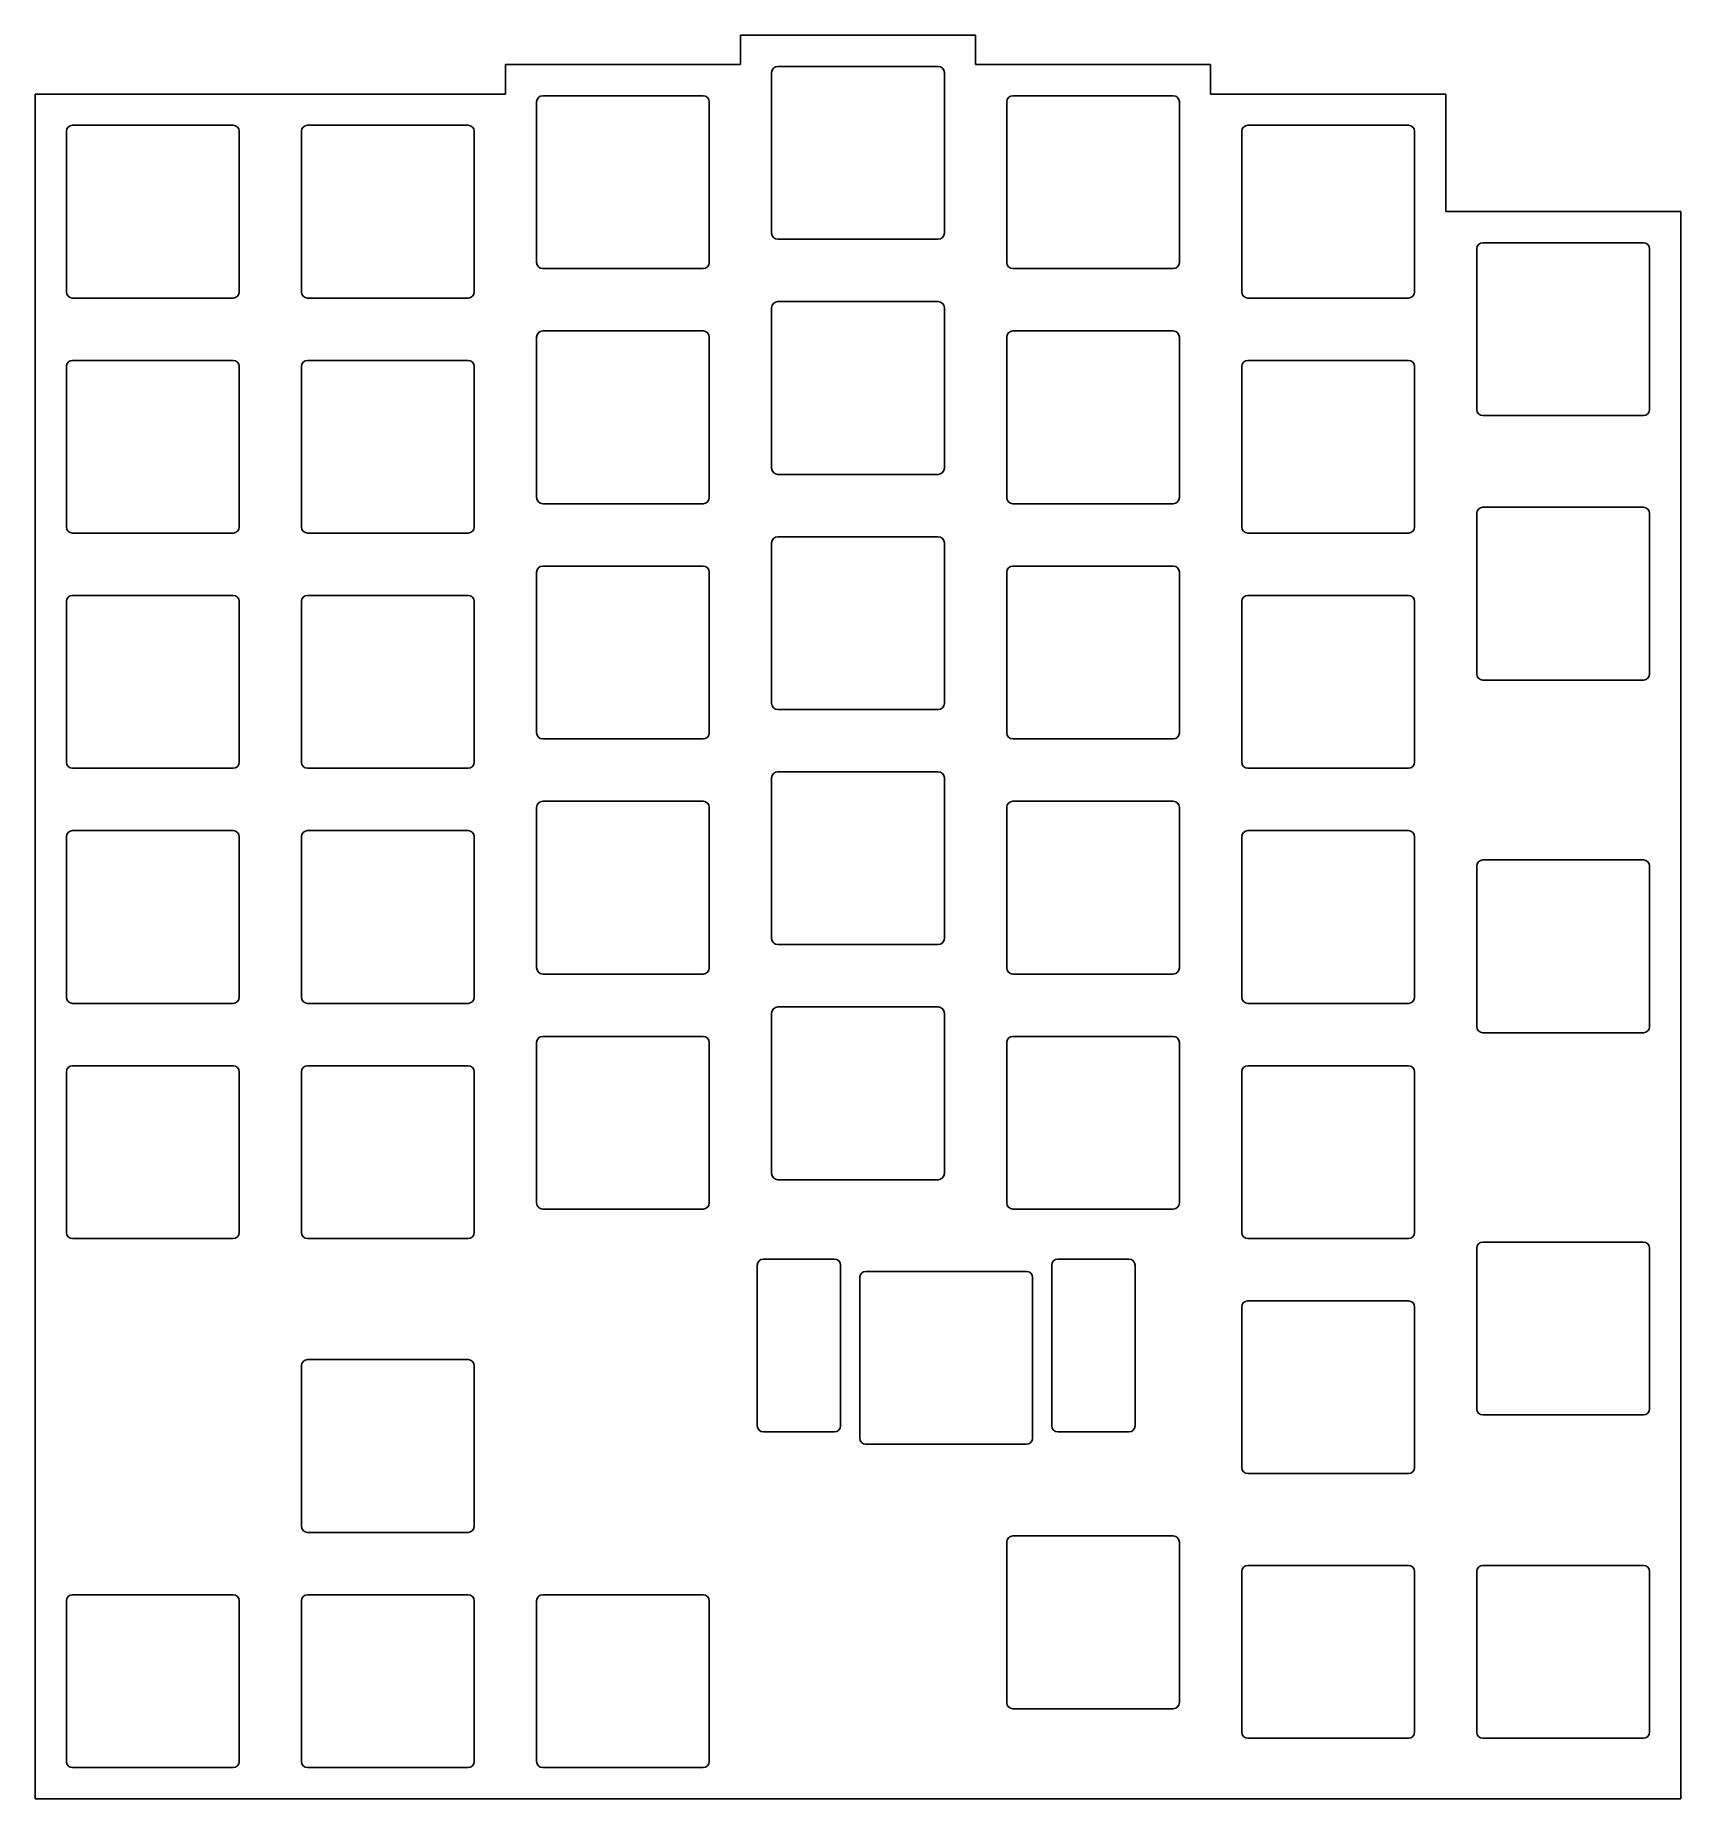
# Model space of a CAD drawing. Extents: x -10 to 124, y -129 to 14.
import ezdxf

# ---------------------------------------------------------------- set-up
doc = ezdxf.new("R2010")
doc.units = 0
doc.layers.add('BLACK', color=7, linetype='CONTINUOUS')

msp = doc.modelspace()

# ---------------------------------------------------------------- linework, layer by layer
at = {"layer": 'BLACK', "linetype": 'CONTINUOUS'}
for p, q in [((47.625, 14.2875), (66.675, 14.2875)), ((47.625, 11.9062), (47.625, 14.2875)), ((66.675, 14.2875), (66.675, 11.9062)), ((28.575, 11.9062), (47.625, 11.9062)), ((28.575, 9.525), (28.575, 11.9062)), ((63.65, 11.7625), (50.65, 11.7625)), ((66.675, 11.9062), (85.725, 11.9062)), ((85.725, 11.9062), (85.725, 9.525)), ((50.15, 11.2625), (50.15, -1.7375)), ((64.15, -1.7375), (64.15, 11.2625)), ((-9.525, -128.588), (-9.525, 9.525)), ((-9.525, 9.525), (28.575, 9.525)), ((31.1, 8.88125), (31.1, -4.11875)), ((44.6, 9.38125), (31.6, 9.38125)), ((45.1, -4.11875), (45.1, 8.88125)), ((69.2, 8.88125), (69.2, -4.11875)), ((82.7, 9.38125), (69.7, 9.38125)), ((83.2, -4.11875), (83.2, 8.88125)), ((85.725, 9.525), (104.775, 9.525)), ((104.775, 9.525), (104.775, 0)), ((-7, 6.5), (-7, -6.5)), ((6.5, 7), (-6.5, 7)), ((7, -6.5), (7, 6.5)), ((12.05, 6.5), (12.05, -6.5)), ((25.55, 7), (12.55, 7)), ((26.05, -6.5), (26.05, 6.5)), ((88.25, 6.5), (88.25, -6.5)), ((101.75, 7), (88.75, 7)), ((102.25, -6.5), (102.25, 6.5)), ((104.775, 0), (123.825, 0)), ((123.825, 0), (123.825, -128.588)), ((50.65, -2.2375), (63.65, -2.2375)), ((120.8, -2.525), (107.8, -2.525)), ((107.3, -3.025), (107.3, -16.025)), ((121.3, -16.025), (121.3, -3.025)), ((31.6, -4.61875), (44.6, -4.61875)), ((69.7, -4.61875), (82.7, -4.61875)), ((-6.5, -7), (6.5, -7)), ((12.55, -7), (25.55, -7)), ((88.75, -7), (101.75, -7)), ((50.15, -7.7875), (50.15, -20.7875)), ((63.65, -7.2875), (50.65, -7.2875)), ((64.15, -20.7875), (64.15, -7.7875)), ((44.6, -9.66875), (31.6, -9.66875)), ((82.7, -9.66875), (69.7, -9.66875)), ((31.1, -10.1687), (31.1, -23.1687)), ((45.1, -23.1687), (45.1, -10.1687)), ((69.2, -10.1687), (69.2, -23.1687)), ((83.2, -23.1687), (83.2, -10.1687)), ((-7, -12.55), (-7, -25.55)), ((6.5, -12.05), (-6.5, -12.05)), ((7, -25.55), (7, -12.55)), ((12.05, -12.55), (12.05, -25.55)), ((25.55, -12.05), (12.55, -12.05)), ((26.05, -25.55), (26.05, -12.55)), ((88.25, -12.55), (88.25, -25.55)), ((101.75, -12.05), (88.75, -12.05)), ((102.25, -25.55), (102.25, -12.55)), ((107.8, -16.525), (120.8, -16.525)), ((50.65, -21.2875), (63.65, -21.2875)), ((31.6, -23.6687), (44.6, -23.6687)), ((69.7, -23.6687), (82.7, -23.6687)), ((120.8, -23.9562), (107.8, -23.9562)), ((107.3, -24.4562), (107.3, -37.4562)), ((121.3, -37.4562), (121.3, -24.4562)), ((-6.5, -26.05), (6.5, -26.05)), ((12.55, -26.05), (25.55, -26.05)), ((50.15, -26.8375), (50.15, -39.8375)), ((63.65, -26.3375), (50.65, -26.3375)), ((64.15, -39.8375), (64.15, -26.8375)), ((88.75, -26.05), (101.75, -26.05)), ((31.1, -29.2188), (31.1, -42.2188)), ((44.6, -28.7188), (31.6, -28.7188)), ((45.1, -42.2188), (45.1, -29.2188)), ((69.2, -29.2188), (69.2, -42.2188)), ((82.7, -28.7188), (69.7, -28.7188)), ((83.2, -42.2188), (83.2, -29.2188)), ((6.5, -31.1), (-6.5, -31.1)), ((25.55, -31.1), (12.55, -31.1)), ((101.75, -31.1), (88.75, -31.1)), ((-7, -31.6), (-7, -44.6)), ((7, -44.6), (7, -31.6)), ((12.05, -31.6), (12.05, -44.6)), ((26.05, -44.6), (26.05, -31.6)), ((88.25, -31.6), (88.25, -44.6)), ((102.25, -44.6), (102.25, -31.6)), ((107.8, -37.9562), (120.8, -37.9562)), ((50.65, -40.3375), (63.65, -40.3375)), ((31.6, -42.7188), (44.6, -42.7188)), ((69.7, -42.7188), (82.7, -42.7188)), ((-6.5, -45.1), (6.5, -45.1)), ((12.55, -45.1), (25.55, -45.1)), ((63.65, -45.3875), (50.65, -45.3875)), ((88.75, -45.1), (101.75, -45.1)), ((50.15, -45.8875), (50.15, -58.8875)), ((64.15, -58.8875), (64.15, -45.8875)), ((31.1, -48.2687), (31.1, -61.2687)), ((44.6, -47.7687), (31.6, -47.7687)), ((45.1, -61.2687), (45.1, -48.2687)), ((69.2, -48.2687), (69.2, -61.2687)), ((82.7, -47.7687), (69.7, -47.7687)), ((83.2, -61.2687), (83.2, -48.2687)), ((-7, -50.65), (-7, -63.65)), ((6.5, -50.15), (-6.5, -50.15)), ((7, -63.65), (7, -50.65)), ((12.05, -50.65), (12.05, -63.65)), ((25.55, -50.15), (12.55, -50.15)), ((26.05, -63.65), (26.05, -50.65)), ((88.25, -50.65), (88.25, -63.65)), ((101.75, -50.15), (88.75, -50.15)), ((102.25, -63.65), (102.25, -50.65)), ((120.8, -52.5312), (107.8, -52.5312)), ((107.3, -53.0312), (107.3, -66.0312)), ((121.3, -66.0312), (121.3, -53.0312)), ((50.65, -59.3875), (63.65, -59.3875)), ((31.6, -61.7687), (44.6, -61.7687)), ((69.7, -61.7687), (82.7, -61.7687)), ((-6.5, -64.15), (6.5, -64.15)), ((12.55, -64.15), (25.55, -64.15)), ((88.75, -64.15), (101.75, -64.15)), ((50.15, -64.9375), (50.15, -77.9375)), ((63.65, -64.4375), (50.65, -64.4375)), ((64.15, -77.9375), (64.15, -64.9375)), ((44.6, -66.8187), (31.6, -66.8187)), ((82.7, -66.8187), (69.7, -66.8187)), ((107.8, -66.5312), (120.8, -66.5312)), ((31.1, -67.3187), (31.1, -80.3187)), ((45.1, -80.3187), (45.1, -67.3187)), ((69.2, -67.3187), (69.2, -80.3187)), ((83.2, -80.3187), (83.2, -67.3187)), ((-7, -69.7), (-7, -82.7)), ((6.5, -69.2), (-6.5, -69.2)), ((7, -82.7), (7, -69.7)), ((12.05, -69.7), (12.05, -82.7)), ((25.55, -69.2), (12.55, -69.2)), ((26.05, -82.7), (26.05, -69.7)), ((88.25, -69.7), (88.25, -82.7)), ((101.75, -69.2), (88.75, -69.2)), ((102.25, -82.7), (102.25, -69.7)), ((50.65, -78.4375), (63.65, -78.4375)), ((31.6, -80.8187), (44.6, -80.8187)), ((69.7, -80.8187), (82.7, -80.8187)), ((-6.5, -83.2), (6.5, -83.2)), ((12.55, -83.2), (25.55, -83.2)), ((88.75, -83.2), (101.75, -83.2)), ((107.3, -83.9875), (107.3, -96.9875)), ((120.8, -83.4875), (107.8, -83.4875)), ((121.3, -96.9875), (121.3, -83.9875)), ((48.9808, -98.3687), (48.9808, -85.3687)), ((49.4808, -84.8687), (55.2308, -84.8687)), ((55.7308, -85.3687), (55.7308, -98.3687)), ((72.8567, -98.3687), (72.8567, -85.3687)), ((73.3567, -84.8687), (79.1067, -84.8687)), ((79.6067, -85.3687), (79.6067, -98.3687)), ((57.2937, -99.3687), (57.2937, -86.3687)), ((57.7937, -85.8687), (70.7938, -85.8687)), ((71.2938, -86.3687), (71.2938, -99.3687)), ((101.75, -88.25), (88.75, -88.25)), ((88.25, -88.75), (88.25, -101.75)), ((102.25, -101.75), (102.25, -88.75)), ((12.05, -93.5125), (12.05, -106.512)), ((25.55, -93.0125), (12.55, -93.0125)), ((26.05, -106.512), (26.05, -93.5125)), ((107.8, -97.4875), (120.8, -97.4875)), ((55.2308, -98.8687), (49.4808, -98.8687)), ((70.7938, -99.8687), (57.7937, -99.8687)), ((79.1067, -98.8687), (73.3567, -98.8687)), ((88.75, -102.25), (101.75, -102.25)), ((12.55, -107.012), (25.55, -107.012)), ((69.2, -107.8), (69.2, -120.8)), ((82.7, -107.3), (69.7, -107.3)), ((83.2, -120.8), (83.2, -107.8)), ((101.75, -109.681), (88.75, -109.681)), ((120.8, -109.681), (107.8, -109.681)), ((88.25, -110.181), (88.25, -123.181)), ((102.25, -123.181), (102.25, -110.181)), ((107.3, -110.181), (107.3, -123.181)), ((121.3, -123.181), (121.3, -110.181)), ((-7, -112.562), (-7, -125.562)), ((6.5, -112.062), (-6.5, -112.062)), ((7, -125.562), (7, -112.562)), ((12.05, -112.562), (12.05, -125.562)), ((25.55, -112.062), (12.55, -112.062)), ((26.05, -125.562), (26.05, -112.562)), ((31.1, -112.562), (31.1, -125.562)), ((44.6, -112.062), (31.6, -112.062)), ((45.1, -125.562), (45.1, -112.562)), ((69.7, -121.3), (82.7, -121.3)), ((88.75, -123.681), (101.75, -123.681)), ((107.8, -123.681), (120.8, -123.681)), ((-6.5, -126.062), (6.5, -126.062)), ((12.55, -126.062), (25.55, -126.062)), ((31.6, -126.062), (44.6, -126.062)), ((85.725, -128.588), (-9.525, -128.588)), ((123.825, -128.588), (85.725, -128.588))]:
    msp.add_line(p, q, dxfattribs=at)
at = {"layer": 'BLACK'}
for centre, start, end in [((50.65, 11.2625), 90, 180), ((63.65, 11.2625), 0, 90), ((31.6, 8.88125), 90, 180), ((44.6, 8.88125), 0, 90), ((69.7, 8.88125), 90, 180), ((82.7, 8.88125), 0, 90), ((-6.5, 6.5), 90, 180), ((6.5, 6.5), 0, 90), ((12.55, 6.5), 90, 180), ((25.55, 6.5), 0, 90), ((88.75, 6.5), 90, 180), ((101.75, 6.5), 0, 90), ((50.65, -1.7375), 180, 270), ((63.65, -1.7375), -90, 0), ((107.8, -3.025), 90, 180), ((120.8, -3.025), 0, 90), ((31.6, -4.11875), 180, 270), ((44.6, -4.11875), -90, 0), ((69.7, -4.11875), 180, 270), ((82.7, -4.11875), -90, 0), ((-6.5, -6.5), 180, 270), ((6.5, -6.5), -90, 0), ((12.55, -6.5), 180, 270), ((25.55, -6.5), -90, 0), ((88.75, -6.5), 180, 270), ((101.75, -6.5), -90, 0), ((50.65, -7.7875), 90, 180), ((63.65, -7.7875), 0, 90), ((31.6, -10.1687), 90, 180), ((44.6, -10.1687), 0, 90), ((69.7, -10.1687), 90, 180), ((82.7, -10.1687), 0, 90), ((-6.5, -12.55), 90, 180), ((6.5, -12.55), 0, 90), ((12.55, -12.55), 90, 180), ((25.55, -12.55), 0, 90), ((88.75, -12.55), 90, 180), ((101.75, -12.55), 0, 90), ((107.8, -16.025), 180, 270), ((120.8, -16.025), -90, 0), ((50.65, -20.7875), 180, 270), ((63.65, -20.7875), -90, 0), ((31.6, -23.1687), 180, 270), ((44.6, -23.1687), -90, 0), ((69.7, -23.1687), 180, 270), ((82.7, -23.1687), -90, 0), ((107.8, -24.4562), 90, 180), ((120.8, -24.4562), 0, 90), ((-6.5, -25.55), 180, 270), ((6.5, -25.55), -90, 0), ((12.55, -25.55), 180, 270), ((25.55, -25.55), -90, 0), ((88.75, -25.55), 180, 270), ((101.75, -25.55), -90, 0), ((50.65, -26.8375), 90, 180), ((63.65, -26.8375), 0, 90), ((31.6, -29.2188), 90, 180), ((44.6, -29.2188), 0, 90), ((69.7, -29.2188), 90, 180), ((82.7, -29.2188), 0, 90), ((-6.5, -31.6), 90, 180), ((6.5, -31.6), 0, 90), ((12.55, -31.6), 90, 180), ((25.55, -31.6), 0, 90), ((88.75, -31.6), 90, 180), ((101.75, -31.6), 0, 90), ((107.8, -37.4562), 180, 270), ((120.8, -37.4562), -90, 0), ((50.65, -39.8375), 180, 270), ((63.65, -39.8375), -90, 0), ((31.6, -42.2188), 180, 270), ((44.6, -42.2188), -90, 0), ((69.7, -42.2188), 180, 270), ((82.7, -42.2188), -90, 0), ((-6.5, -44.6), 180, 270), ((6.5, -44.6), -90, 0), ((12.55, -44.6), 180, 270), ((25.55, -44.6), -90, 0), ((50.65, -45.8875), 90, 180), ((63.65, -45.8875), 0, 90), ((88.75, -44.6), 180, 270), ((101.75, -44.6), -90, 0), ((31.6, -48.2687), 90, 180), ((44.6, -48.2687), 0, 90), ((69.7, -48.2687), 90, 180), ((82.7, -48.2687), 0, 90), ((-6.5, -50.65), 90, 180), ((6.5, -50.65), 0, 90), ((12.55, -50.65), 90, 180), ((25.55, -50.65), 0, 90), ((88.75, -50.65), 90, 180), ((101.75, -50.65), 0, 90), ((107.8, -53.0312), 90, 180), ((120.8, -53.0312), 0, 90), ((50.65, -58.8875), 180, 270), ((63.65, -58.8875), -90, 0), ((31.6, -61.2687), 180, 270), ((44.6, -61.2687), -90, 0), ((69.7, -61.2687), 180, 270), ((82.7, -61.2687), -90, 0), ((-6.5, -63.65), 180, 270), ((6.5, -63.65), -90, 0), ((12.55, -63.65), 180, 270), ((25.55, -63.65), -90, 0), ((88.75, -63.65), 180, 270), ((101.75, -63.65), -90, 0), ((50.65, -64.9375), 90, 180), ((63.65, -64.9375), 0, 90), ((31.6, -67.3187), 90, 180), ((44.6, -67.3187), 0, 90), ((69.7, -67.3187), 90, 180), ((82.7, -67.3187), 0, 90), ((107.8, -66.0312), 180, 270), ((120.8, -66.0312), -90, 0), ((-6.5, -69.7), 90, 180), ((6.5, -69.7), 0, 90), ((12.55, -69.7), 90, 180), ((25.55, -69.7), 0, 90), ((88.75, -69.7), 90, 180), ((101.75, -69.7), 0, 90), ((50.65, -77.9375), 180, 270), ((63.65, -77.9375), -90, 0), ((31.6, -80.3187), 180, 270), ((44.6, -80.3187), -90, 0), ((69.7, -80.3187), 180, 270), ((82.7, -80.3187), -90, 0), ((-6.5, -82.7), 180, 270), ((6.5, -82.7), -90, 0), ((12.55, -82.7), 180, 270), ((25.55, -82.7), -90, 0), ((88.75, -82.7), 180, 270), ((101.75, -82.7), -90, 0), ((107.8, -83.9875), 90, 180), ((120.8, -83.9875), 0, 90), ((49.4808, -85.3687), 90, 180), ((55.2308, -85.3687), 0, 90), ((73.3567, -85.3687), 90, 180), ((79.1067, -85.3687), 0, 90), ((57.7937, -86.3687), 90, 180), ((70.7938, -86.3687), 0, 90), ((88.75, -88.75), 90, 180), ((101.75, -88.75), 0, 90), ((12.55, -93.5125), 90, 180), ((25.55, -93.5125), 0, 90), ((107.8, -96.9875), 180, 270), ((120.8, -96.9875), -90, 0), ((49.4808, -98.3687), 180, 270), ((55.2308, -98.3687), -90, 0), ((73.3567, -98.3687), 180, 270), ((79.1067, -98.3687), -90, 0), ((57.7937, -99.3687), 180, 270), ((70.7938, -99.3687), -90, 0), ((88.75, -101.75), 180, 270), ((101.75, -101.75), -90, 0), ((12.55, -106.512), 180, 270), ((25.55, -106.512), -90, 0), ((69.7, -107.8), 90, 180), ((82.7, -107.8), 0, 90), ((88.75, -110.181), 90, 180), ((101.75, -110.181), 0, 90), ((107.8, -110.181), 90, 180), ((120.8, -110.181), 0, 90), ((-6.5, -112.562), 90, 180), ((6.5, -112.562), 0, 90), ((12.55, -112.562), 90, 180), ((25.55, -112.562), 0, 90), ((31.6, -112.562), 90, 180), ((44.6, -112.562), 0, 90), ((69.7, -120.8), 180, 270), ((82.7, -120.8), -90, 0), ((88.75, -123.181), 180, 270), ((101.75, -123.181), -90, 0), ((107.8, -123.181), 180, 270), ((120.8, -123.181), -90, 0), ((-6.5, -125.562), 180, 270), ((6.5, -125.562), -90, 0), ((12.55, -125.562), 180, 270), ((25.55, -125.562), -90, 0), ((31.6, -125.562), 180, 270), ((44.6, -125.562), -90, 0)]:
    msp.add_arc(centre, 0.5, start, end, dxfattribs=at)

doc.saveas('drawing.dxf')
